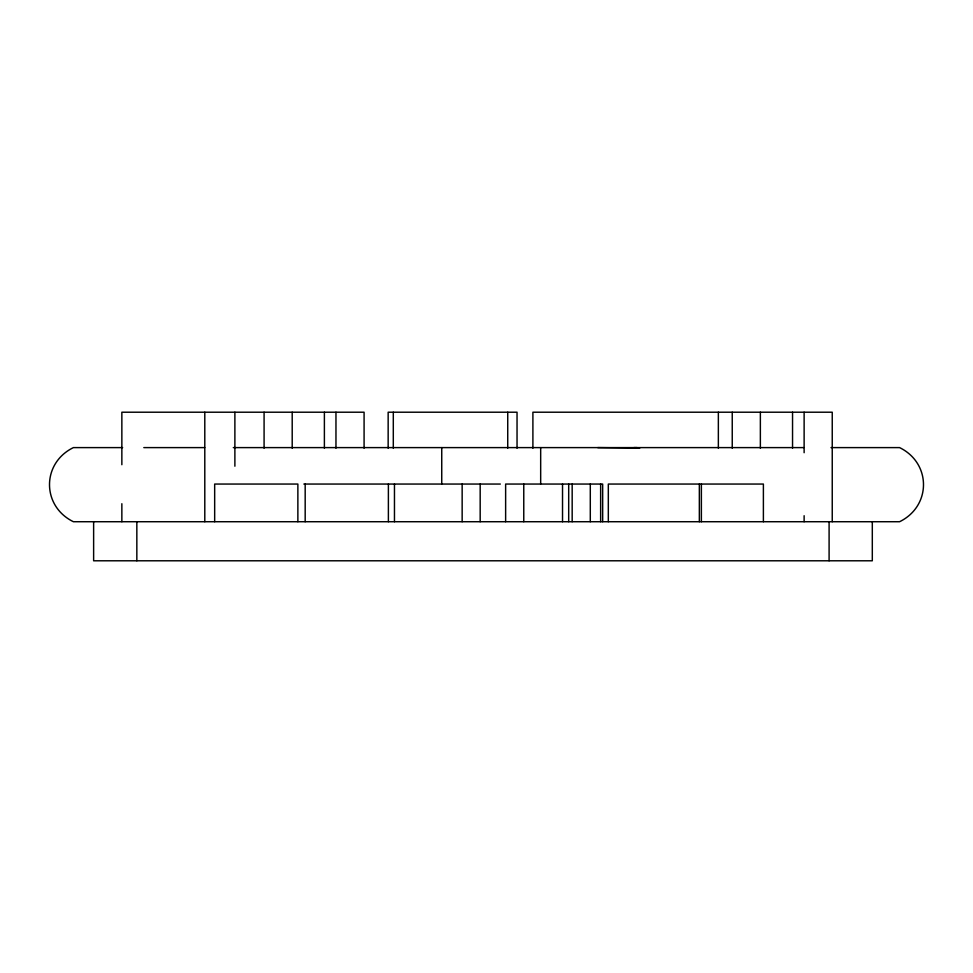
<?xml version="1.0" encoding="UTF-8"?>
<svg xmlns="http://www.w3.org/2000/svg" width="973" height="973" viewBox="0 0 973 973"><rect width="100%" height="100%" fill="white"/><g stroke="black" fill="none" stroke-linecap="round" stroke-linejoin="round"><path stroke-width="1.46" d="M633.897 447.604L637.096 447.604M122.634 447.604L73.401 447.604C41.547 463.148 41.547 506.167 73.401 521.723L899.587 521.723C931.453 506.167 931.453 463.148 899.587 447.604L831.003 447.604M143.809 447.604L204.719 447.604M233.301 447.604L803.649 447.604M303.856 484.055L500.341 484.055M597.763 447.604L639.772 448.067M872.307 521.723L872.307 560.789L93.627 560.789L93.627 521.723M832.243 521.723L832.243 412.211L532.9 412.211L532.9 448.212M829.093 521.723L829.093 560.789M804.124 412.211L804.124 452.713M804.124 515.714L804.124 521.723M792.545 412.211L792.545 448.212M763.391 521.723L763.391 484.055L608.32 484.055L608.32 521.723M760.363 412.211L760.363 448.212M732.243 412.211L732.243 448.212M718.354 412.211L718.354 448.212M701.375 484.055L701.375 521.723M699.344 484.055L699.344 521.723M602.664 521.723L602.664 484.055L505.632 484.055L505.632 521.723M600.633 484.055L600.633 521.723M590.295 484.055L590.295 521.723M572.173 484.055L572.173 521.723M568.694 484.055L568.694 521.723M562.528 484.055L562.528 521.723M540.672 447.604L540.672 483.909M523.766 484.055L523.766 521.723M517.04 448.212L517.04 412.211L388.154 412.211L388.154 448.212M507.736 412.211L507.736 448.212M480.176 484.055L480.176 521.723M462.151 484.055L462.151 521.723M441.742 447.604L441.742 483.909M394.466 484.055L394.466 521.723M393.299 412.211L393.299 448.212M388.385 484.055L388.385 521.723M364.084 448.212L364.084 412.211L121.856 412.211L121.856 464.717M335.965 412.211L335.965 448.212M324.386 412.211L324.386 448.212M305.181 484.055L305.181 521.723M297.872 521.723L297.872 484.055L214.668 484.055L214.668 521.723M292.204 412.211L292.204 448.212M264.084 412.211L264.084 448.212M234.882 412.211L234.882 466.213M204.792 412.211L204.792 521.723M136.84 521.723L136.84 560.789M121.856 503.722L121.856 521.723"/></g></svg>
